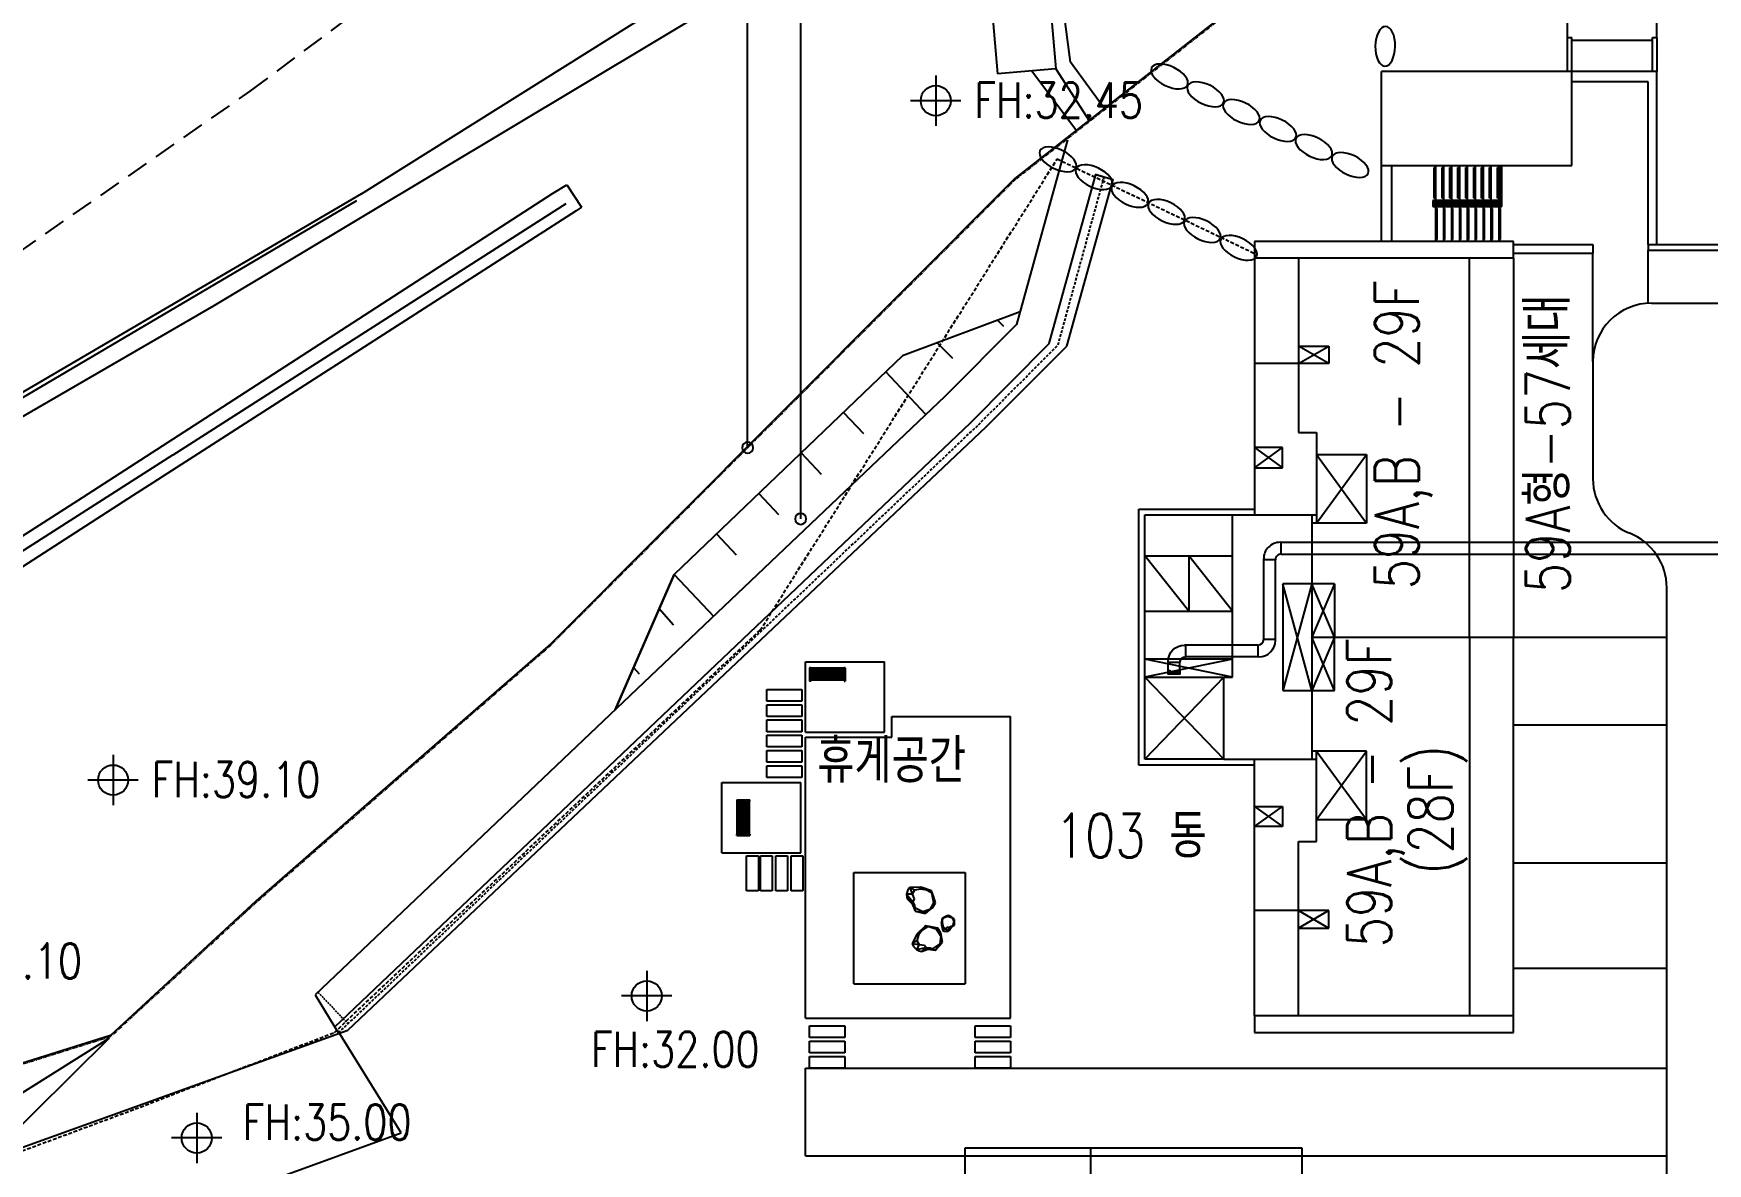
# Model space of a CAD drawing. Header units: millimetres. Extents: x 1145859089 to 1147511753, y -1047484727 to -1047247487.
# Drawn here: x 1147248557 to 1147305703, y -1047323347 to -1047284779 of the extents above; entities that cross this region are included whole.
import ezdxf
from ezdxf.xclip import XClip

# ---------------------------------------------------------------- set-up
doc = ezdxf.new("R2010")
doc.units = ezdxf.units.MM
doc.header["$LTSCALE"] = 100
doc.header["$MEASUREMENT"] = 0
doc.header["$XCLIPFRAME"] = 2
for name, pattern in [('단지배치도$0$HID', [2.3, 1.5, -0.8]), ('단지배치도$0$HIDDEN', [9.525, 6.35, -3.175]), ('단지배치도$0$HIDDEN2', [0.1875, 0.125, -0.0625]), ('단지배치도$0$PHANTOM', [2.5, 1.25, -0.25, 0.25, -0.25, 0.25, -0.25])]:
    doc.linetypes.add(name, pattern=pattern)
doc.layers.get('0').update_dxf_attribs({"linetype": 'CONTINUOUS'})
for name, color, linetype in [('0-BLOCK', 2, 'CONTINUOUS'), ('TRAY', 1, 'CONTINUOUS'), ('TRAY(전력용)', 1, 'CONTINUOUS'), ('XREF', 135, 'CONTINUOUS'), ('단지배치도$0$S240910', 33, 'CONTINUOUS'), ('단지배치도$0$W240910', 135, 'CONTINUOUS')]:
    doc.layers.add(name, color=color, linetype=linetype)
doc.styles.add('단지배치도$0$WS1', font='romans.shx', dxfattribs={"width": 0.8, "bigfont": 'whgtxt.shx'})

# ---------------------------------------------------------------- blocks, each defined once
blk = doc.blocks.new('단지배치도$0$zw$9902')
at = {"layer": '단지배치도$0$W240910', "linetype": '단지배치도$0$PHANTOM'}
for p, q in [((43978, 98986), (21800, 81612)), ((21800, 81612), (5948, 65724)), ((5948, 65724), (738, 61175)), ((738, 61175), (-4115, 56938)), ((-4115, 56938), (-9087, 52353)), ((-9087, 52353), (-12958, 51141))]:
    blk.add_line(p, q, dxfattribs=at)
at = {"layer": '단지배치도$0$W240910', "linetype": '단지배치도$0$HID', "ltscale": 5}
for p, q in [((-4315, 84623), (13350, 97776)), ((-15075, 77120), (-4315, 84623))]:
    blk.add_line(p, q, dxfattribs=at)
at = {"layer": '단지배치도$0$W240910'}
for p, q in [((-514, 81115), (19301, 93556)), ((14476, 70024), (14476, 93396)), ((34455, 91570), (21789, 81645)), ((12664, 72454), (12664, 90410)), ((-5551, 77304), (15324, 89818)), ((23685, 85617), (23095, 90095)), ((40650, 86454), (40650, 87681)), ((21032, 87072), (21198, 85211)), ((23027, 87213), (23190, 85389)), ((43700, 86454), (43700, 87258)), ((40650, 85290), (40650, 86454)), ((40650, 86454), (40800, 86454)), ((40800, 85290), (40800, 86454)), ((43550, 86354), (40800, 86354)), ((43550, 85290), (43550, 86454)), ((43550, 86454), (43700, 86454)), ((43700, 86454), (43700, 85290)), ((19086, 85154), (19086, 83439)), ((23190, 85389), (21198, 85211)), ((23901, 83258), (22353, 85312)), ((23190, 85389), (24330, 83594)), ((24861, 84010), (23685, 85617)), ((40800, 85290, 0), (34300, 85290)), ((34300, 82090, 0), (34300, 85290)), ((43700, 85290), (40800, 85290, 0)), ((40800, 82090, 0), (40800, 85290, 0)), ((43700, 79390), (43700, 85290)), ((43400, 84940), (40800, 84940, 0)), ((43400, 79390), (43400, 84940)), ((19943, 84296), (18228, 84296)), ((23578, 82962), (21845, 76657)), ((22963, 76008), (24548, 81776)), ((24772, 81714), (24531, 81780)), ((34300, 79490, 0), (34300, 82090, 0)), ((34300, 82090, 0), (40800, 82090, 0)), ((34650, 79490, 0), (34650, 82090, 0)), ((36100, 80965, 0), (36100, 82015, 0)), ((36100, 82015, 0), (36150, 82015, 0)), ((36150, 82090, 0), (36150, 80890, 0)), ((36370, 80965, 0), (36370, 82015, 0)), ((36370, 82015, 0), (36420, 82015, 0)), ((36420, 82090, 0), (36420, 80890, 0)), ((36640, 80965, 0), (36640, 82015, 0)), ((36640, 82015, 0), (36690, 82015, 0)), ((36690, 82090, 0), (36690, 80890, 0)), ((36910, 80965, 0), (36910, 82015, 0)), ((36910, 82015, 0), (36960, 82015, 0)), ((36960, 82090, 0), (36960, 80890, 0)), ((37180, 80965, 0), (37180, 82015, 0)), ((37180, 82015, 0), (37230, 82015, 0)), ((37230, 82090, 0), (37230, 80890, 0)), ((37450, 80965, 0), (37450, 82015, 0)), ((37450, 82015, 0), (37500, 82015, 0)), ((37500, 82090, 0), (37500, 80890, 0)), ((37720, 80965, 0), (37720, 82015, 0)), ((37720, 82015, 0), (37770, 82015, 0)), ((37770, 82090, 0), (37770, 80890, 0)), ((37990, 80965, 0), (37990, 82015, 0)), ((37990, 82015, 0), (38040, 82015, 0)), ((38040, 82090, 0), (38040, 80890, 0)), ((38260, 80965, 0), (38260, 82015, 0)), ((38260, 82015, 0), (38310, 82015, 0)), ((38310, 82090, 0), (38310, 80890, 0)), ((38360, 82090, 0), (38360, 80740, 0)), ((38410, 80690, 0), (38410, 82090, 0)), ((21789, 81645), (5942, 65762)), ((6002, 81126), (6489, 81429)), ((6489, 81429), (6991, 80665)), ((23559, 75914), (25140, 81612)), ((-514, 81115), (-33395, 61880)), ((-16195, 71740), (-677, 80888)), ((-6949, 72212), (6464, 80791)), ((-6214, 73228), (6002, 81126)), ((-514, 81115), (-514, 81115)), ((6991, 80665), (6808, 80543)), ((38360, 80890, 0), (36050, 80890, 0)), ((36050, 80890, 0), (36050, 80690, 0)), ((36050, 80690, 0), (38410, 80690, 0)), ((36150, 80965, 0), (36100, 80965, 0)), ((36100, 80840, 0), (38360, 80840, 0)), ((36100, 80740, 0), (36100, 80840, 0)), ((38360, 80740, 0), (36100, 80740, 0)), ((36150, 80810, 0), (36150, 80840, 0)), ((36150, 80810, 0), (38310, 80810, 0)), ((36150, 80810, 0), (36150, 80770, 0)), ((36150, 80740, 0), (36150, 80770, 0)), ((36150, 80770, 0), (38310, 80770, 0)), ((36150, 80690, 0), (36150, 79490, 0)), ((36200, 80615, 0), (36150, 80615, 0)), ((36200, 79565, 0), (36200, 80615, 0)), ((36420, 80965, 0), (36370, 80965, 0)), ((36420, 80810, 0), (36420, 80840, 0)), ((36420, 80740, 0), (36420, 80770, 0)), ((36420, 80690, 0), (36420, 79490, 0)), ((36470, 80615, 0), (36420, 80615, 0)), ((36470, 79565, 0), (36470, 80615, 0)), ((36690, 80965, 0), (36640, 80965, 0)), ((36690, 80810, 0), (36690, 80840, 0)), ((36690, 80740, 0), (36690, 80770, 0)), ((36690, 80690, 0), (36690, 79490, 0)), ((36740, 80615, 0), (36690, 80615, 0)), ((36740, 79565, 0), (36740, 80615, 0)), ((36960, 80965, 0), (36910, 80965, 0)), ((36960, 80810, 0), (36960, 80840, 0)), ((36960, 80740, 0), (36960, 80770, 0)), ((36960, 80690, 0), (36960, 79490, 0)), ((37010, 80615, 0), (36960, 80615, 0)), ((37010, 79565, 0), (37010, 80615, 0)), ((37230, 80965, 0), (37180, 80965, 0)), ((37230, 80810, 0), (37230, 80840, 0)), ((37230, 80740, 0), (37230, 80770, 0)), ((37230, 80690, 0), (37230, 79490, 0)), ((37280, 80615, 0), (37230, 80615, 0)), ((37280, 79565, 0), (37280, 80615, 0)), ((37500, 80965, 0), (37450, 80965, 0)), ((37500, 80810, 0), (37500, 80840, 0)), ((37500, 80740, 0), (37500, 80770, 0)), ((37500, 80690, 0), (37500, 79490, 0)), ((37550, 80615, 0), (37500, 80615, 0)), ((37550, 79565, 0), (37550, 80615, 0)), ((37770, 80965, 0), (37720, 80965, 0)), ((37770, 80810, 0), (37770, 80840, 0)), ((37770, 80740, 0), (37770, 80770, 0)), ((37770, 80690, 0), (37770, 79490, 0)), ((37820, 80615, 0), (37770, 80615, 0)), ((37820, 79565, 0), (37820, 80615, 0)), ((38040, 80965, 0), (37990, 80965, 0)), ((38040, 80810, 0), (38040, 80840, 0)), ((38040, 80740, 0), (38040, 80770, 0)), ((38040, 80690, 0), (38040, 79490, 0)), ((38090, 80615, 0), (38040, 80615, 0)), ((38090, 79565, 0), (38090, 80615, 0)), ((38310, 80965, 0), (38260, 80965, 0)), ((38310, 80740, 0), (38310, 80840, 0)), ((38310, 80690, 0), (38310, 79490, 0)), ((38360, 80615, 0), (38310, 80615, 0)), ((38360, 79565, 0), (38360, 80615, 0)), ((6808, 80543), (-7642, 71256)), ((38810, 79490, 0), (29970, 79490, 0)), ((29970, 79490, 0), (29970, 78920, 0)), ((36150, 79565, 0), (36200, 79565, 0)), ((36420, 79565, 0), (36470, 79565, 0)), ((36690, 79565, 0), (36740, 79565, 0)), ((36960, 79565, 0), (37010, 79565, 0)), ((37230, 79565, 0), (37280, 79565, 0)), ((37500, 79565, 0), (37550, 79565, 0)), ((37770, 79565, 0), (37820, 79565, 0)), ((38040, 79565, 0), (38090, 79565, 0)), ((38310, 79565, 0), (38360, 79565, 0)), ((38810, 78920, 0), (38810, 79490, 0)), ((38810, 78920, 0), (29970, 78920, 0)), ((29970, 78920, 0), (29970, 72460, 0)), ((31470, 78920, 0), (31470, 75920, 0)), ((37310, 65990, 0), (37310, 78920, 0)), ((38807, 79390), (41520, 79390)), ((38807, 79091), (41520, 79091)), ((38810, 78920, 0), (38810, 65990, 0)), ((41520, 79390), (41520, 79091)), ((41520, 75390, 0), (41520, 79091, 0)), ((43400, 79390), (43400, 79190)), ((43400, 79390, 1673713), (51151, 79390, 1673713)), ((43400, 79190, 1673713), (51105, 79190, 1673713)), ((43400, 77390), (43400, 79190, 0)), ((-17338, 70472), (-5551, 77304)), ((43520, 77390, 0), (49040, 77390, 0)), ((21966, 77096), (17949, 75586)), ((21966, 77096), (17949, 75586)), ((21845, 76657), (19394, 74200)), ((21194, 76806), (21394, 76606)), ((19137, 76033), (19660, 75511)), ((20267, 73306), (22963, 76008)), ((17949, 75586), (10152, 68125)), ((17949, 75586), (10152, 68125)), ((20807, 73170), (23559, 75914)), ((31470, 75920, 0), (32500, 75920, 0)), ((31470, 75920, 0), (31470, 75325, 0)), ((31470, 75325, 0), (32500, 75920, 0)), ((32500, 75325, 0), (31470, 75920, 0)), ((32500, 75920, 0), (32500, 75325, 0)), ((18753, 73591), (17377, 75039)), ((32500, 75325, 0), (29970, 75325, 0)), ((31470, 75325, 0), (31470, 72970, 0)), ((41520, 75390, 0), (41520, 71390, 0)), ((19394, 74200), (-2103, 53778)), ((-10046, 70752), (-6220, 73225)), ((-1432, 52692), (20267, 73306)), ((-983, 52572), (20807, 73170)), ((15932, 73656), (16618, 72935)), ((31470, 72970, 0), (32080, 72970, 0)), ((32080, 72970, 0), (32080, 70160, 0)), ((-23116, 61890), (-6954, 72210)), ((14487, 72274), (15170, 71555)), ((30925, 72460, 0), (29970, 72460, 0)), ((29970, 71770, 0), (30925, 72460, 0)), ((29970, 72460, 0), (30925, 71770, 0)), ((29970, 72460, 0), (29970, 71770, 0)), ((30925, 71770, 0), (30925, 72460, 0)), ((32080, 72220, 0), (33790, 72220, 0)), ((32080, 72220, 0), (33790, 69880, 0)), ((32080, 69880, 0), (33790, 72220, 0)), ((33790, 72220, 0), (33790, 69880, 0)), ((29970, 71770, 0), (29970, 70160, 0)), ((29970, 71770, 0), (30925, 71770, 0)), ((-7646, 71253), (-8301, 70832)), ((13042, 70891), (13723, 70175)), ((-23452, 62178), (-10046, 70752)), ((-8301, 70832), (-22912, 61399)), ((26020, 61620, 0), (26020, 70360, 0)), ((26020, 70360, 0), (29970, 70360, 0)), ((26220, 64620, 0), (26220, 70160, 0)), ((26220, 70160, 0), (32080, 70160, 0)), ((29220, 64620, 0), (29220, 70160, 0)), ((31920, 70160, 0), (31920, 61820, 0)), ((33790, 69880, 0), (31920, 69880, 0)), ((32080, 70160, 0), (32080, 69880, 0)), ((11597, 69508), (12275, 68795)), ((26220, 68760, 0), (29220, 68760, 0)), ((27720, 66870, 0), (26220, 68760, 0)), ((27720, 68760, 0), (27720, 66870, 0)), ((29220, 66870, 0), (27720, 68760, 0)), ((10152, 68125), (8142, 63511)), ((8142, 63511), (10152, 68125)), ((10152, 68125), (11503, 66704)), ((32700, 67810, 0), (30930, 67810, 0)), ((30930, 67810, 0), (30930, 64170, 0)), ((31920, 64170, 0), (30930, 67810, 0)), ((31920, 67810, 0), (30930, 64170, 0)), ((32700, 65990, 0), (31920, 67810, 0)), ((32700, 67810, 0), (31920, 65990, 0)), ((32700, 67810, 0), (32700, 65990, 0)), ((44040, 29160, 0), (44040, 67674, 0)), ((9645, 66962), (10139, 66413)), ((26220, 66870, 0), (29220, 66870, 0)), ((5942, 65762), (731, 61215)), ((31920, 65990, 0), (38810, 65990, 0)), ((32700, 65990, 0), (31920, 64170, 0)), ((32700, 64170, 0), (31920, 65990, 0)), ((32700, 64170, 0), (32700, 65990, 0)), ((37310, 65990, 0), (37310, 53060, 0)), ((38807, 65990, 0), (44040, 65990, 0)), ((38810, 53060, 0), (38810, 65990, 0)), ((14640, 62748), (14640, 65148)), ((14640, 65148), (17340, 65148)), ((17340, 62748), (17340, 65148)), ((29220, 65240, 0), (26220, 65240, 0)), ((29220, 64620, 0), (26220, 65240, 0)), ((29220, 65240, 0), (26220, 64620, 0)), ((8768, 64947), (8957, 64737)), ((14781, 64937), (14781, 64488)), ((14781, 64937), (14821, 64937)), ((14821, 64937), (14781, 64937)), ((14781, 64896), (14821, 64896)), ((14781, 64871), (14821, 64871)), ((14781, 64597), (14821, 64597)), ((14821, 64937), (14821, 64488)), ((15957, 64932), (14821, 64932)), ((15957, 64900), (14821, 64900)), ((15957, 64893), (14821, 64893)), ((15957, 64885), (14821, 64885)), ((15957, 64881), (14821, 64881)), ((15957, 64873), (14821, 64873)), ((15957, 64869), (14821, 64869)), ((15957, 64861), (14821, 64861)), ((15957, 64835), (14821, 64835)), ((15957, 64795), (14821, 64795)), ((15957, 64789), (14821, 64789)), ((15957, 64749), (14821, 64749)), ((15957, 64742), (14821, 64742)), ((15957, 64702), (14821, 64702)), ((15957, 64696), (14821, 64696)), ((15957, 64656), (14821, 64656)), ((15957, 64650), (14821, 64650)), ((15957, 64610), (14821, 64610)), ((15957, 64603), (14821, 64603)), ((15369, 64835), (15369, 64861)), ((15369, 64789), (15369, 64795)), ((15369, 64742), (15369, 64749)), ((15369, 64696), (15369, 64702)), ((15369, 64650), (15369, 64656)), ((15369, 64603), (15369, 64610)), ((15389, 64835), (15389, 64861)), ((15389, 64789), (15389, 64795)), ((15389, 64742), (15389, 64749)), ((15389, 64696), (15389, 64702)), ((15389, 64650), (15389, 64656)), ((15389, 64603), (15389, 64610)), ((15409, 64835), (15409, 64861)), ((15409, 64789), (15409, 64795)), ((15409, 64742), (15409, 64749)), ((15409, 64696), (15409, 64702)), ((15409, 64650), (15409, 64656)), ((15409, 64603), (15409, 64610)), ((15957, 64937), (15957, 64488)), ((15997, 64937), (15957, 64937)), ((15997, 64937), (15957, 64937)), ((15997, 64896), (15957, 64896)), ((15997, 64871), (15957, 64871)), ((15997, 64597), (15957, 64597)), ((15997, 64937), (15997, 64488)), ((26220, 61820, 0), (26220, 64620, 0)), ((26220, 64620, 0), (29220, 64620, 0)), ((28920, 64620, 0), (26220, 61820, 0)), ((26220, 64620, 0), (28920, 61820, 0)), ((28920, 61820, 0), (28920, 64620, 0)), ((14781, 64560), (14821, 64560)), ((14781, 64545), (14821, 64545)), ((14781, 64536), (14821, 64536)), ((14781, 64529), (14821, 64529)), ((14781, 64523), (14821, 64523)), ((14781, 64519), (14821, 64519)), ((14781, 64516), (14821, 64516)), ((14781, 64513), (14821, 64513)), ((14781, 64512), (14821, 64512)), ((14821, 64488), (14781, 64488)), ((15957, 64563), (14821, 64563)), ((15957, 64557), (14821, 64557)), ((15957, 64541), (14821, 64541)), ((15957, 64534), (14821, 64534)), ((15957, 64527), (14821, 64527)), ((15957, 64523), (14821, 64523)), ((15957, 64519), (14821, 64519)), ((15957, 64517), (14821, 64517)), ((15369, 64557), (15369, 64563)), ((15389, 64557), (15389, 64563)), ((15409, 64557), (15409, 64563)), ((15997, 64560), (15957, 64560)), ((15997, 64545), (15957, 64545)), ((15997, 64536), (15957, 64536)), ((15997, 64529), (15957, 64529)), ((15997, 64523), (15957, 64523)), ((15997, 64519), (15957, 64519)), ((15997, 64516), (15957, 64516)), ((15997, 64513), (15957, 64513)), ((15997, 64512), (15957, 64512)), ((15957, 64488), (15997, 64488)), ((30930, 64170, 0), (32700, 64170, 0)), ((17586, 63279, 0), (21640, 63279, 0)), ((17586, 62579, 0), (17586, 63279, 0)), ((21640, 52979, 0), (21640, 63279, 0)), ((38807, 62995, 0), (44040, 62995, 0)), ((38807, 62995, 0), (44040, 62995, 0)), ((14640, 62748), (17340, 62748)), ((14640, 52979, 0), (14640, 62579, 0)), ((14640, 62579, 0), (17586, 62579, 0)), ((-8997, 61966), (-8997, 60252)), ((28920, 61820, 0), (26220, 61820, 0)), ((28920, 61820, 0), (32080, 61820, 0)), ((29970, 60210, 0), (29970, 61820, 0)), ((33790, 62100, 0), (31920, 62100, 0)), ((32080, 59760, 0), (33790, 62100, 0)), ((32080, 61820, 0), (32080, 62100, 0)), ((32080, 62100, 0), (33790, 59760, 0)), ((32080, 59010, 0), (32080, 61820, 0)), ((33790, 59760, 0), (33790, 62100, 0)), ((731, 61215), (-4121, 56975)), ((29970, 61620, 0), (26020, 61620, 0)), ((-8140, 61109), (-9855, 61109)), ((11780, 58627, 0), (11780, 61027, 0)), ((11780, 61027, 0), (14480, 61027, 0)), ((14480, 58627, 0), (14480, 61027, 0)), ((12291, 60435, 0), (12740, 60435, 0)), ((12291, 60435, 0), (12291, 60395, 0)), ((12291, 60435, 0), (12291, 60395, 0)), ((12291, 60395, 0), (12740, 60395, 0)), ((12296, 60395, 0), (12296, 59259, 0)), ((12328, 60395, 0), (12328, 59259, 0)), ((12332, 60435, 0), (12332, 60395, 0)), ((12335, 60395, 0), (12335, 59259, 0)), ((12343, 60395, 0), (12343, 59259, 0)), ((12347, 60395, 0), (12347, 59259, 0)), ((12355, 60395, 0), (12355, 59259, 0)), ((12357, 60435, 0), (12357, 60395, 0)), ((12359, 60395, 0), (12359, 59259, 0)), ((12367, 60395, 0), (12367, 59259, 0)), ((12393, 60395, 0), (12393, 59259, 0)), ((12433, 60395, 0), (12433, 59259, 0)), ((12439, 60395, 0), (12439, 59259, 0)), ((12479, 60395, 0), (12479, 59259, 0)), ((12485, 60395, 0), (12485, 59259, 0)), ((12525, 60395, 0), (12525, 59259, 0)), ((12532, 60395, 0), (12532, 59259, 0)), ((12572, 60395, 0), (12572, 59259, 0)), ((12578, 60395, 0), (12578, 59259, 0)), ((12618, 60395, 0), (12618, 59259, 0)), ((12625, 60395, 0), (12625, 59259, 0)), ((12631, 60435, 0), (12631, 60395, 0)), ((12665, 60395, 0), (12665, 59259, 0)), ((12668, 60435, 0), (12668, 60395, 0)), ((12671, 60395, 0), (12671, 59259, 0)), ((12683, 60435, 0), (12683, 60395, 0)), ((12687, 60395, 0), (12687, 59259, 0)), ((12692, 60435, 0), (12692, 60395, 0)), ((12694, 60395, 0), (12694, 59259, 0)), ((12699, 60435, 0), (12699, 60395, 0)), ((12701, 60395, 0), (12701, 59259, 0)), ((12705, 60435, 0), (12705, 60395, 0)), ((12705, 60395, 0), (12705, 59259, 0)), ((12709, 60435, 0), (12709, 60395, 0)), ((12709, 60395, 0), (12709, 59259, 0)), ((12711, 60395, 0), (12711, 59259, 0)), ((12712, 60435, 0), (12712, 60395, 0)), ((12715, 60435, 0), (12715, 60395, 0)), ((12716, 60435, 0), (12716, 60395, 0)), ((12740, 60395, 0), (12740, 60435, 0)), ((29970, 60210, 0), (30925, 60210, 0)), ((29970, 60210, 0), (30925, 59520, 0)), ((29970, 59520, 0), (30925, 60210, 0)), ((29970, 59520, 0), (29970, 60210, 0)), ((30925, 60210, 0), (30925, 59520, 0)), ((12393, 59847, 0), (12367, 59847, 0)), ((12393, 59827, 0), (12367, 59827, 0)), ((12393, 59807, 0), (12367, 59807, 0)), ((12439, 59847, 0), (12433, 59847, 0)), ((12439, 59827, 0), (12433, 59827, 0)), ((12439, 59807, 0), (12433, 59807, 0)), ((12485, 59847, 0), (12479, 59847, 0)), ((12485, 59827, 0), (12479, 59827, 0)), ((12485, 59807, 0), (12479, 59807, 0)), ((12532, 59847, 0), (12525, 59847, 0)), ((12532, 59827, 0), (12525, 59827, 0)), ((12532, 59807, 0), (12525, 59807, 0)), ((12578, 59847, 0), (12572, 59847, 0)), ((12578, 59827, 0), (12572, 59827, 0)), ((12578, 59807, 0), (12572, 59807, 0)), ((12625, 59847, 0), (12618, 59847, 0)), ((12625, 59827, 0), (12618, 59827, 0)), ((12625, 59807, 0), (12618, 59807, 0)), ((12671, 59847, 0), (12665, 59847, 0)), ((12671, 59827, 0), (12665, 59827, 0)), ((12671, 59807, 0), (12665, 59807, 0)), ((29970, 53060, 0), (29970, 59520, 0)), ((30925, 59520, 0), (29970, 59520, 0)), ((32080, 59760, 0), (33790, 59760, 0)), ((12291, 59259, 0), (12740, 59259, 0)), ((12291, 59219, 0), (12291, 59259, 0)), ((12291, 59259, 0), (12291, 59219, 0)), ((12291, 59219, 0), (12740, 59219, 0)), ((12332, 59219, 0), (12332, 59259, 0)), ((12357, 59219, 0), (12357, 59259, 0)), ((12631, 59219, 0), (12631, 59259, 0)), ((12668, 59219, 0), (12668, 59259, 0)), ((12683, 59219, 0), (12683, 59259, 0)), ((12692, 59219, 0), (12692, 59259, 0)), ((12699, 59219, 0), (12699, 59259, 0)), ((12705, 59219, 0), (12705, 59259, 0)), ((12709, 59219, 0), (12709, 59259, 0)), ((12712, 59219, 0), (12712, 59259, 0)), ((12715, 59219, 0), (12715, 59259, 0)), ((12716, 59219, 0), (12716, 59259, 0)), ((12740, 59259, 0), (12740, 59219, 0)), ((31470, 56655, 0), (31470, 59010, 0)), ((31470, 59010, 0), (32080, 59010, 0)), ((11780, 58627, 0), (14480, 58627, 0)), ((16285, 57950, 0), (20085, 57950, 0)), ((16285, 54150, 0), (16285, 57950, 0)), ((20085, 57950, 0), (20085, 54150, 0)), ((38807, 58280, 0), (44040, 58280, 0)), ((18138, 57363, 0), (18090, 57217, 0)), ((18286, 57217, 0), (18090, 57217, 0)), ((18090, 57217, 0), (18305, 56958, 0)), ((18090, 57217, 0), (18095, 57117, 0)), ((18206, 57448, 0), (18138, 57363, 0)), ((18577, 57449, 0), (18206, 57448, 0)), ((18362, 57351, 0), (18206, 57448, 0)), ((18206, 57448, 0), (18286, 57217, 0)), ((18362, 57351, 0), (18286, 57217, 0)), ((18286, 57217, 0), (18349, 57051, 0)), ((18556, 57387, 0), (18362, 57351, 0)), ((18556, 57387, 0), (18577, 57449, 0)), ((18945, 57330, 0), (18556, 57387, 0)), ((18945, 57330, 0), (18577, 57449, 0)), ((18693, 57412, 0), (18971, 57252, 0)), ((19006, 57148, 0), (18945, 57330, 0)), ((19037, 56848, 0), (18945, 57330, 0)), ((19081, 56923, 0), (19006, 57148, 0)), ((-4121, 56975), (-9089, 52388)), ((18095, 57117, 0), (18116, 57040, 0)), ((18305, 56958, 0), (18116, 57040, 0)), ((18116, 57040, 0), (18286, 56882, 0)), ((18286, 56882, 0), (18383, 56639, 0)), ((18349, 57051, 0), (18305, 56958, 0)), ((18305, 56958, 0), (18362, 56836, 0)), ((18362, 56836, 0), (18383, 56639, 0)), ((18640, 56610, 0), (18371, 56746, 0)), ((18383, 56639, 0), (18721, 56554, 0)), ((18383, 56639, 0), (18776, 56595, 0)), ((18882, 56697, 0), (18640, 56610, 0)), ((18721, 56554, 0), (18976, 56745, 0)), ((18776, 56595, 0), (19037, 56848, 0)), ((19056, 56998, 0), (18882, 56697, 0)), ((18976, 56745, 0), (19081, 56923, 0)), ((32500, 56655, 0), (29970, 56655, 0)), ((31470, 56060, 0), (31470, 56655, 0)), ((31470, 56655, 0), (32500, 56060, 0)), ((32500, 56655, 0), (31470, 56060, 0)), ((32500, 56060, 0), (32500, 56655, 0)), ((18731, 56129, 0), (18453, 55860, 0)), ((18731, 56129, 0), (18498, 55812, 0)), ((18541, 55945, 0), (18812, 56116, 0)), ((18920, 56098, 0), (18731, 56129, 0)), ((19200, 55984, 0), (18731, 56129, 0)), ((19155, 56059, 0), (18920, 56098, 0)), ((19077, 56071, 0), (19260, 55777, 0)), ((19262, 55883, 0), (19155, 56059, 0)), ((19299, 56373, 0), (19279, 56169, 0)), ((19279, 56169, 0), (19323, 55976, 0)), ((19314, 56165, 0), (19279, 56169, 0)), ((19285, 56233, 0), (19336, 56396, 0)), ((19539, 56477, 0), (19299, 56373, 0)), ((19386, 56426, 0), (19299, 56373, 0)), ((19299, 56373, 0), (19314, 56165, 0)), ((19314, 56165, 0), (19355, 56068, 0)), ((19355, 56068, 0), (19323, 55976, 0)), ((19323, 55976, 0), (19434, 56044, 0)), ((19355, 56068, 0), (19434, 56044, 0)), ((19494, 56492, 0), (19386, 56426, 0)), ((19434, 56044, 0), (19513, 56096, 0)), ((19434, 56044, 0), (19457, 55942, 0)), ((19457, 55942, 0), (19566, 56084, 0)), ((19459, 56470, 0), (19635, 56414, 0)), ((19599, 56458, 0), (19494, 56492, 0)), ((19513, 56096, 0), (19566, 56084, 0)), ((19700, 56371, 0), (19539, 56477, 0)), ((19566, 56084, 0), (19546, 55977, 0)), ((19546, 55977, 0), (19608, 56083, 0)), ((19566, 56084, 0), (19623, 56128, 0)), ((19728, 56347, 0), (19599, 56458, 0)), ((19608, 56083, 0), (19723, 56162, 0)), ((19623, 56128, 0), (19723, 56162, 0)), ((19635, 56414, 0), (19708, 56299, 0)), ((19708, 56299, 0), (19669, 56143, 0)), ((19723, 56162, 0), (19700, 56371, 0)), ((19723, 56162, 0), (19728, 56347, 0)), ((31470, 53060, 0), (31470, 56060, 0)), ((31470, 56060, 0), (32500, 56060, 0)), ((18453, 55860, 0), (18280, 55532, 0)), ((18439, 55624, 0), (18280, 55532, 0)), ((18280, 55532, 0), (18521, 55494, 0)), ((18280, 55532, 0), (18324, 55432, 0)), ((18324, 55432, 0), (18430, 55321, 0)), ((18521, 55494, 0), (18430, 55321, 0)), ((18498, 55812, 0), (18439, 55624, 0)), ((18439, 55624, 0), (18521, 55494, 0)), ((18498, 55812, 0), (18453, 55860, 0)), ((18521, 55494, 0), (18698, 55472, 0)), ((18698, 55472, 0), (18760, 55390, 0)), ((19224, 55523, 0), (18978, 55349, 0)), ((19078, 55308, 0), (19301, 55636, 0)), ((19078, 55308, 0), (19312, 55567, 0)), ((19301, 55636, 0), (19200, 55984, 0)), ((19260, 55777, 0), (19224, 55523, 0)), ((19312, 55567, 0), (19262, 55883, 0)), ((19323, 55976, 0), (19375, 55950, 0)), ((19375, 55950, 0), (19457, 55942, 0)), ((19457, 55942, 0), (19508, 55956, 0)), ((19508, 55956, 0), (19546, 55977, 0)), ((18430, 55321, 0), (18760, 55390, 0)), ((18430, 55321, 0), (18521, 55278, 0)), ((18521, 55278, 0), (18599, 55262, 0)), ((18760, 55390, 0), (18599, 55262, 0)), ((18599, 55262, 0), (18818, 55337, 0)), ((18760, 55390, 0), (18894, 55383, 0)), ((18818, 55337, 0), (19078, 55308, 0)), ((18894, 55383, 0), (19078, 55308, 0)), ((9220, 54598), (9220, 52884)), ((38807, 54690), (44040, 54690)), ((-2103, 53778), (-1458, 52735)), ((10077, 53741), (8362, 53741)), ((16285, 54150, 0), (20085, 54150, 0)), ((-1458, 52735), (-1297, 52474)), ((14640, 52979, 0), (21640, 52979, 0)), ((38810, 53060, 0), (29970, 53060, 0)), ((29970, 53060, 0), (29970, 52490, 0)), ((38810, 52490, 0), (38810, 53060, 0)), ((-14313, 49051), (-9129, 52302)), ((-9129, 52302), (-13679, 47803)), ((-9089, 52388), (-12969, 51175)), ((-12116, 48567), (-983, 52572)), ((836, 49066), (-1313, 52542)), ((29970, 52490, 0), (38810, 52490, 0)), ((14640, 51280, 0), (44040, 51280, 0)), ((14640, 48280, 0), (14640, 51280, 0)), ((-6142, 49752), (-6142, 48038)), ((-10844, 44832), (836, 49066)), ((-5285, 48895), (-6999, 48895)), ((14640, 48280, 0), (44040, 48280, 0))]:
    blk.add_line(p, q, dxfattribs=at)
at = {"layer": '단지배치도$0$W240910', "linetype": '단지배치도$0$HIDDEN2', "ltscale": 10}
for p, q in [((13094, 66228), (23232, 82308)), ((23232, 82308), (29970, 79085)), ((-1444, 52494), (13094, 66228)), ((-8243, 49883), (-1444, 52494)), ((-28455, 42397), (-8243, 49883))]:
    blk.add_line(p, q, dxfattribs=at)
at = {"layer": '단지배치도$0$W240910', "ltscale": 5}
blk.add_line((24548, 81776), (25140, 81612), dxfattribs=at)
at = {"layer": '단지배치도$0$W240910', "linetype": '단지배치도$0$HIDDEN', "ltscale": 0.15}
for p, q in [((23261, 75961), (24837, 81696)), ((20541, 73234), (23261, 75961)), ((-1302, 52483), (20541, 73234))]:
    blk.add_line(p, q, dxfattribs=at)
at = {"layer": '단지배치도$0$W240910', "ltscale": 10}
for p, q in [((13314, 63800, 0), (13314, 64200, 0)), ((13314, 64200, 0), (14514, 64200, 0)), ((14514, 64200, 0), (14514, 63800, 0)), ((14514, 63800, 0), (13314, 63800, 0)), ((13314, 63280, 0), (13314, 63680, 0)), ((13314, 63680, 0), (14514, 63680, 0)), ((14514, 63680, 0), (14514, 63280, 0)), ((14514, 63280, 0), (13314, 63280, 0)), ((13314, 62760, 0), (13314, 63160, 0)), ((13314, 63160, 0), (14514, 63160, 0)), ((14514, 63160, 0), (14514, 62760, 0)), ((14514, 62760, 0), (13314, 62760, 0)), ((13314, 62240, 0), (13314, 62640, 0)), ((13314, 62640, 0), (14514, 62640, 0)), ((14514, 62640, 0), (14514, 62240, 0)), ((14514, 62240, 0), (13314, 62240, 0)), ((13314, 61720, 0), (13314, 62120, 0)), ((13314, 62120, 0), (14514, 62120, 0)), ((14514, 61720, 0), (13314, 61720, 0)), ((14514, 62120, 0), (14514, 61720, 0)), ((13314, 61200, 0), (13314, 61600, 0)), ((13314, 61600, 0), (14514, 61600, 0)), ((14514, 61200, 0), (13314, 61200, 0)), ((14514, 61600, 0), (14514, 61200, 0)), ((12630, 57327, 0), (12630, 58527, 0)), ((12630, 58527, 0), (13030, 58527, 0)), ((13030, 58527, 0), (13030, 57327, 0)), ((13106, 57327, 0), (13106, 58527, 0)), ((13106, 58527, 0), (13506, 58527, 0)), ((13506, 58527, 0), (13506, 57327, 0)), ((13626, 57327, 0), (13626, 58527, 0)), ((13626, 58527, 0), (14026, 58527, 0)), ((14026, 58527, 0), (14026, 57327, 0)), ((14146, 57327, 0), (14146, 58527, 0)), ((14146, 58527, 0), (14546, 58527, 0)), ((14546, 58527, 0), (14546, 57327, 0)), ((13030, 57327, 0), (12630, 57327, 0)), ((13506, 57327, 0), (13106, 57327, 0)), ((14026, 57327, 0), (13626, 57327, 0)), ((14546, 57327, 0), (14146, 57327, 0)), ((14780, 52320, 0), (14780, 52720, 0)), ((14780, 52720, 0), (15980, 52720, 0)), ((15980, 52720, 0), (15980, 52320, 0)), ((20437, 52320, 0), (20437, 52720, 0)), ((20437, 52720, 0), (21637, 52720, 0)), ((21637, 52720, 0), (21637, 52320, 0)), ((15980, 52320, 0), (14780, 52320, 0)), ((14780, 51800, 0), (14780, 52200, 0)), ((14780, 52200, 0), (15980, 52200, 0)), ((15980, 52200, 0), (15980, 51800, 0)), ((21637, 52320, 0), (20437, 52320, 0)), ((20437, 51800, 0), (20437, 52200, 0)), ((20437, 52200, 0), (21637, 52200, 0)), ((21637, 52200, 0), (21637, 51800, 0)), ((15980, 51800, 0), (14780, 51800, 0)), ((14780, 51280, 0), (14780, 51680, 0)), ((14780, 51680, 0), (15980, 51680, 0)), ((15980, 51680, 0), (15980, 51280, 0)), ((21637, 51800, 0), (20437, 51800, 0)), ((20437, 51280, 0), (20437, 51680, 0)), ((20437, 51680, 0), (21637, 51680, 0)), ((21637, 51680, 0), (21637, 51280, 0)), ((15980, 51280, 0), (14780, 51280, 0)), ((21637, 51280, 0), (20437, 51280, 0))]:
    blk.add_line(p, q, dxfattribs=at)
at = {"layer": '단지배치도$0$W240910', "linetype": '단지배치도$0$HIDDEN', "ltscale": 0.1}
blk.add_line((-2004, 53872), (-971, 52784), dxfattribs=at)
at = {"layer": '단지배치도$0$W240910'}
for centre in [(19086, 84296), (-8997, 61109), (9220, 53741), (-6142, 48895)]:
    blk.add_circle(centre, 514, dxfattribs=at)
for centre, radius, start, end in [((43520, 75390, 0), 2000, 90, 180), ((12664, 72454), 188, 0, 180), ((12664, 72454), 188, 180, 0), ((43520, 71390, 0), 2000, 180, 248.2844), ((14476, 70024), 188, 0, 180), ((14476, 70024), 188, 180, 0), ((42040, 67674, 0), 2000, 0, 68.2844)]:
    blk.add_arc(centre, radius, start, end, dxfattribs=at)
at = {"layer": '단지배치도$0$W240910', "extrusion": (0, 0, -1)}
for centre, major_axis in [((34431, 86153, 0), (-12, -680)), ((27064, 85124, 0), (613, -294)), ((27064, 85124, 0), (613, -294)), ((28298, 84515, 0), (613, -294)), ((28298, 84515, 0), (613, -294)), ((29517, 83911, 0), (613, -294)), ((29517, 83911, 0), (613, -294)), ((30770, 83331, 0), (613, -294)), ((30770, 83331, 0), (613, -294)), ((31993, 82714, 0), (613, -294)), ((23257, 82295, 0), (613, -294)), ((23257, 82295, 0), (613, -294)), ((33233, 82103, 0), (613, -294)), ((24490, 81687, 0), (613, -294)), ((24490, 81687, 0), (613, -294)), ((25710, 81083, 0), (613, -294)), ((25710, 81083, 0), (613, -294)), ((26963, 80503, 0), (613, -294)), ((26963, 80503, 0), (613, -294)), ((28185, 79886, 0), (613, -294)), ((28185, 79886, 0), (613, -294)), ((29426, 79275, 0), (613, -294)), ((29426, 79275, 0), (613, -294))]:
    blk.add_ellipse(centre, major_axis=major_axis, ratio=0.5, dxfattribs=at)
at = {"layer": '단지배치도$0$S240910', "style": '단지배치도$0$WS1', "width": 0.8}
for s, height, p in [('FH:32.45', 1200, (20403, 83714)), ('휴게공간', 1500, (15040, 61017)), ('FH:39.10', 1200, (-7680, 60527)), ('103 동', 1500, (23156, 58461)), ('FH:41.10', 1200, (-15815, 54335)), ('FH:32.00', 1200, (7313, 51317)), ('FH:35.00', 1200, (-4568, 48835))]:
    blk.add_text(s, height=height, dxfattribs=at).set_placement(p)
for s, p in [('59A,B - 29F', (35573, 67622, 0)), ('59A형-57세대', (40732, 67492, 0)), ('59A,B - 29F', (34635, 55405, 0)), ('(28F)', (36729, 57883, 0))]:
    blk.add_text(s, height=1500, rotation=90, dxfattribs=at).set_placement(p)
blk = doc.blocks.new('단지배치도')
blk.add_blockref('단지배치도$0$zw$9902', (141034, 142437))
blk = doc.blocks.new('A$C25E00273')
at = {"layer": 'TRAY(전력용)'}
blk.add_line((-806.11, -2312.16), (-806.11, -2313.16), dxfattribs=at)
blk.add_lwpolyline([(-803.55, -2312.16), (-803.11, -2312.16), (-803.11, -2313.16), (-806.11, -2313.16), (-806.11, -2312.16), (-805.67, -2312.16), (-805.67, -2312.36), (-805.91, -2312.36), (-805.91, -2312.96), (-803.31, -2312.96), (-803.31, -2312.36), (-803.55, -2312.36)], close=True, dxfattribs=at)
at = {"layer": 'TRAY(전력용)', "color": 7}
for centre in [(-805.61, -2312.71), (-805.11, -2312.71), (-804.61, -2312.71), (-804.11, -2312.71), (-803.61, -2312.71)]:
    blk.add_circle(centre, 0.25, dxfattribs=at)
blk = doc.blocks.new('zw$A601')
at = {"layer": 'TRAY(전력용)'}
for p, q in [((-436, 236, 0), (-436, -164, 0)), ((-236, 436), (164, 436))]:
    blk.add_line(p, q, dxfattribs=at)
for centre, radius in [((-436, 436), 200), ((-396, 396), 560)]:
    blk.add_arc(centre, radius, 270, 0, dxfattribs=at)
blk = doc.blocks.new('zw$EC20')
at = {"layer": 'TRAY(전력용)'}
for p, q in [((5140, 112803, 0), (20340, 112803, 0)), ((4580, 109495, 0), (4580, 112243, 0)), ((4980, 109455, 0), (4980, 112203, 0)), ((5180, 112403, 0), (20300, 112403, 0)), ((4380, 109295, 0), (1880, 109295, 0)), ((1320, 108432, 0), (1320, 108735, 0)), ((1720, 108432, 0), (1720, 108695, 0)), ((4420, 108895, 0), (1920, 108895, 0))]:
    blk.add_line(p, q, dxfattribs=at)
for p, rotation in [((4744, 112639, 0), 180), ((4816, 109059, 0), 360)]:
    blk.add_blockref('zw$A601', p, dxfattribs=dict(at, rotation=rotation))
at = {"layer": 'TRAY(전력용)', "xscale": -1, "rotation": 270}
blk.add_blockref('zw$A601', (1484, 109131, 0), dxfattribs=at)
at = {"layer": 'TRAY(전력용)', "xscale": 133.3333333333332, "yscale": 133.3333333333332, "zscale": 133.3333333333332}
blk.add_blockref('A$C25E00273', (108801, 416720, 0), dxfattribs=at)
blk = doc.blocks.new('zw$2F09')
at = {"layer": 'TRAY(전력용)', "lineweight": -2, "ltscale": 0.5}
blk.add_blockref('zw$EC20', (-132762, 21371, 0), dxfattribs=at)
blk = doc.blocks.new('A$C4F4C36A7')
at = {"layer": 'TRAY', "color": 6}
for p, q in [((0, 5124), (0, 2562)), ((5756, 5124), (0, 5124)), ((11512, 5124), (5756, 5124)), ((11512, 2562), (11512, 5124)), ((0, 2562), (0, 0)), ((5756, 2562), (0, 2562)), ((11512, 2562), (5756, 2562)), ((11512, 2562), (5756, 2562)), ((11512, 0), (11512, 2562)), ((5756, 0), (0, 0)), ((11512, 0), (5756, 0))]:
    blk.add_line(p, q, dxfattribs=at)
blk = doc.blocks.new('A$C28682198')
at = {"color": 6}
blk.add_line((4301, 2562), (4301, 5124), dxfattribs=at)
blk.add_blockref('A$C4F4C36A7', (0, 0))

msp = doc.modelspace()

# ---------------------------------------------------------------- block references
at = {"layer": '0-BLOCK', "rotation": 359.9999968060735}
msp.add_blockref('A$C28682198', (1147280352.432895, -1047327947.470116, 0), dxfattribs=at)
at = {"layer": 'TRAY(전력용)', "ltscale": 2}
msp.add_blockref('zw$2F09', (1147418733.945579, -1047436318.934696, 0), dxfattribs=at)
at = {"layer": 'XREF'}
ref = msp.add_blockref('단지배치도', (1147119237.834579, -1047513806.462535), dxfattribs=at)
XClip(ref).set_block_clipping_path([(72982.4064819524, 34919.7593965302), (360382.4067475507, 255319.7593436702)])

doc.saveas('drawing.dxf')
